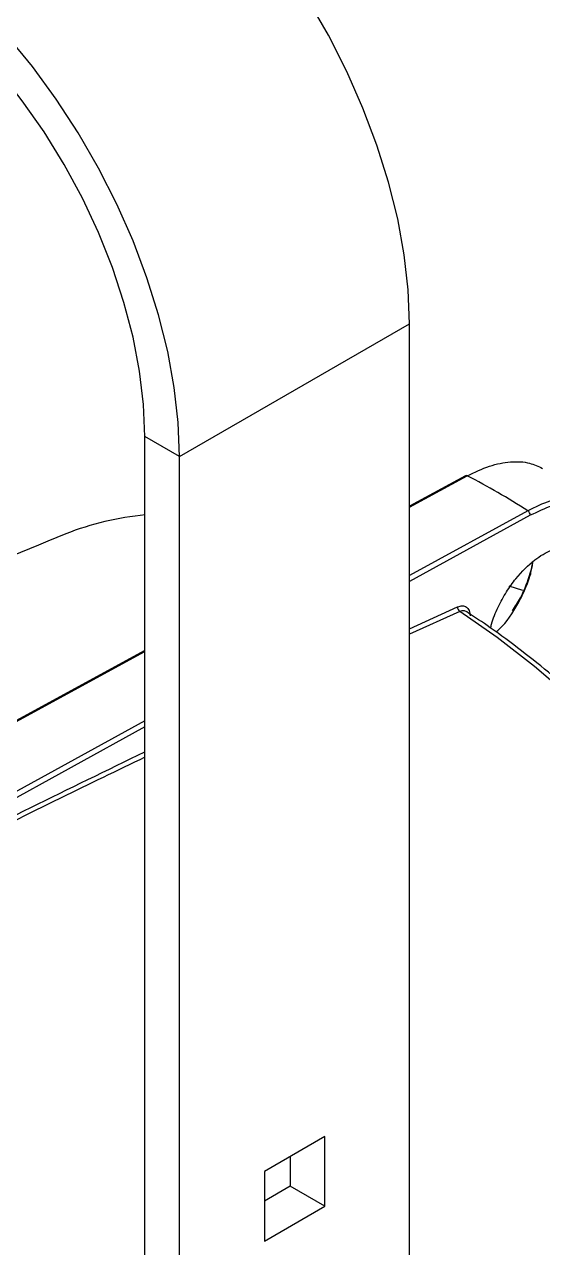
# Model space of a CAD drawing. Extents: x 16.7 to 113.1, y 4.5 to 84.5.
# Drawn here: x 83.977 to 85.968, y 68.788 to 73.489 of the extents above; entities that cross this region are included whole.
import ezdxf

# ---------------------------------------------------------------- set-up
doc = ezdxf.new("R2010")
doc.units = 0
doc.header["$MEASUREMENT"] = 0
doc.layers.add('OBJECT', color=7, linetype='CONTINUOUS')

msp = doc.modelspace()

# ---------------------------------------------------------------- linework, layer by layer
at = {"layer": 'OBJECT'}
for p, q in [((84.5727, 71.8285), (85.4566, 72.3387)), ((85.4566, 67.4403), (85.4566, 72.3387)), ((84.5727, 71.8285), (84.4398, 71.9052)), ((84.4398, 64.8699), (84.4398, 71.9052)), ((84.5727, 64.7666), (84.5727, 71.8285)), ((85.6718, 71.7544), (85.4566, 71.6372)), ((85.4566, 71.6329), (85.6788, 71.754)), ((85.911, 71.6199), (85.4566, 71.3704)), ((85.9208, 71.6021), (85.4566, 71.3471)), ((85.8916, 71.3127), (85.8401, 71.3297)), ((85.4566, 71.1657), (85.6412, 71.2504)), ((85.6499, 71.2322), (85.4566, 71.1452)), ((84.4398, 71.083), (82.6662, 70.1163)), ((82.6732, 70.1158), (84.4398, 71.0787)), ((84.4398, 70.812), (82.9165, 69.9754)), ((84.4398, 70.7887), (82.9263, 69.9575)), ((85.1307, 69.2143), (84.8987, 69.0804)), ((85.1307, 68.9464), (85.1307, 69.2143)), ((84.9977, 69.1375), (84.9977, 69.0232)), ((84.8987, 69.0804), (84.8987, 68.8125)), ((84.9977, 69.0232), (84.8987, 68.966)), ((85.1307, 68.9464), (84.9977, 69.0232)), ((84.8987, 68.8125), (85.1307, 68.9464))]:
    msp.add_line(p, q, dxfattribs=at)
at = {"layer": 'OBJECT', "flags": 128}
for points in [[(85.4566, 72.3387), (85.4515, 72.4688), (85.4363, 72.6037), (85.4111, 72.7422), (85.376, 72.8832), (85.3315, 73.0253), (85.2778, 73.1675), (85.2155, 73.3085), (85.1451, 73.4471), (85.0672, 73.5821), (84.9823, 73.7124), (84.8914, 73.8369), (84.7951, 73.9545), (84.6942, 74.0641), (84.5897, 74.1649), (84.4824, 74.256), (84.3732, 74.3366), (84.263, 74.4061)], [(84.5727, 71.8285), (84.5677, 71.9586), (84.5524, 72.0935), (84.5272, 72.232), (84.4921, 72.3729), (84.4476, 72.5151), (84.394, 72.6573), (84.3317, 72.7983), (84.2612, 72.9369), (84.1833, 73.0719), (84.0985, 73.2022), (84.0075, 73.3266), (83.9112, 73.4442), (83.8103, 73.5538), (83.7058, 73.6546), (83.5985, 73.7458), (83.4893, 73.8264), (83.3791, 73.8958)], [(84.4398, 71.9052), (84.4347, 72.0282), (84.4194, 72.1559), (84.3941, 72.2871), (84.3591, 72.4205), (84.3146, 72.5549), (84.2611, 72.6889), (84.1991, 72.8212), (84.1291, 72.9506), (84.052, 73.0759), (83.9684, 73.1957), (83.8791, 73.3091), (83.785, 73.4148), (83.687, 73.5118), (83.5861, 73.5993), (83.4831, 73.6764), (83.3791, 73.7423)], [(87.5094, 68.5406), (87.4557, 68.727), (87.3929, 68.9141), (87.3214, 69.1009), (87.2415, 69.2866), (87.1536, 69.4704), (87.058, 69.6513), (86.9552, 69.8286), (86.8456, 70.0014), (86.7299, 70.1689), (86.6085, 70.3304), (86.482, 70.485), (86.351, 70.6321), (86.216, 70.771), (86.0778, 70.901), (85.937, 71.0216), (85.7941, 71.1322), (85.6499, 71.2322)]]:
    msp.add_lwpolyline(points, dxfattribs=at)
at = {"layer": 'OBJECT'}
for centre, radius, start, end in [((85.6749, 71.7479), 0.00729, 57.7175, 115.3086), ((84.2606, 69.0293), 3.0716, 57.5008, 62.5045), ((84.5387, 70.5113), 1.0964, 95.1094, 111.5935), ((85.8981, 71.6012), 0.0228, 2.1924, 55.3919), ((85.6625, 71.2494), 0.0213, 177.2104, 233.8019)]:
    msp.add_arc(centre, radius, start, end, dxfattribs=at)
for points, knots in [([(85.6788, 71.754), (85.7074, 71.7678), (85.7645, 71.7953), (85.8454, 71.8101), (85.915, 71.8077), (85.9516, 71.7901), (85.9677, 71.7825)], [0, 0, 0, 0, 0.265424, 0.530172, 0.7943, 1, 1, 1, 1]), ([(86.2187, 71.64), (86.1973, 71.6505), (86.1547, 71.6714), (86.0784, 71.6757), (85.9965, 71.6612), (85.9395, 71.6337), (85.911, 71.6199)], [0, 0, 0, 0, 0.249137, 0.498822, 0.749093, 1, 1, 1, 1]), ([(86.3511, 71.3392), (86.3488, 71.371), (86.3443, 71.4344), (86.3174, 71.5141), (86.2771, 71.5786), (86.2231, 71.6249), (86.1581, 71.6514), (86.0841, 71.6567), (86.004, 71.6422), (85.9485, 71.6155), (85.9208, 71.6021)], [0, 0, 0, 0, 0.125666, 0.250539, 0.37567, 0.500227, 0.625486, 0.75002, 0.875177, 1, 1, 1, 1]), ([(84.1358, 71.5305), (83.9496, 71.455), (83.5618, 71.2979), (82.9769, 71.0447), (82.3807, 70.7735), (81.8838, 70.538), (81.5876, 70.3887), (81.4869, 70.338)], [0, 0, 0, 0, 0.207955, 0.433014, 0.658319, 0.883829, 1, 1, 1, 1]), ([(85.7683, 71.1691), (85.7694, 71.1741), (85.7753, 71.2006), (85.7958, 71.2485), (85.8274, 71.3076), (85.8738, 71.3723), (85.9328, 71.4307), (86.0017, 71.4721), (86.068, 71.4888), (86.1139, 71.4846), (86.1336, 71.4699), (86.1358, 71.4682)], [0, 0, 0, 0, 0.025775, 0.137946, 0.244843, 0.344697, 0.519202, 0.661237, 0.803272, 0.977779, 1, 1, 1, 1]), ([(85.7891, 71.1539), (85.7937, 71.1577), (85.8262, 71.185), (85.8642, 71.2439), (85.8956, 71.3048), (85.9083, 71.3362), (85.9142, 71.353), (85.917, 71.3617), (85.9184, 71.3661), (85.9191, 71.3683), (85.9194, 71.3694), (85.9196, 71.37), (85.9197, 71.3702), (85.9197, 71.3704), (85.9197, 71.3705), (85.9198, 71.3705), (85.9198, 71.3705), (85.9198, 71.3705), (85.9198, 71.3705), (85.9198, 71.3705), (85.9198, 71.3705), (85.9198, 71.3705), (85.9232, 71.374), (85.922, 71.3855), (85.9295, 71.4036), (85.9303, 71.4173), (85.9308, 71.4246)], [0, 0, 0, 0, 0.061774, 0.434324, 0.608863, 0.705435, 0.756041, 0.781923, 0.795008, 0.801587, 0.804885, 0.806537, 0.807363, 0.807776, 0.807983, 0.808087, 0.808139, 0.808164, 0.808177, 0.808183, 0.808187, 0.808188, 0.808191, 0.84849, 0.919928, 1, 1, 1, 1]), ([(85.8528, 71.2347), (85.8633, 71.2515), (85.8857, 71.2877), (85.911, 71.3477), (85.9267, 71.3951), (85.9294, 71.4196), (85.9299, 71.424)], [0, 0, 0, 0, 0.275781, 0.593953, 0.928225, 1, 1, 1, 1]), ([(85.6412, 71.2504), (85.6476, 71.2524), (85.6603, 71.2563), (85.6759, 71.2506), (85.6868, 71.2371), (85.6885, 71.2228), (85.6894, 71.2157)], [0, 0, 0, 0, 0.250228, 0.500086, 0.750006, 1, 1, 1, 1]), ([(85.6767, 71.2313), (85.6728, 71.2332), (85.665, 71.2371), (85.655, 71.2338), (85.6499, 71.2322)], [0, 0, 0, 0, 0.500024, 1, 1, 1, 1]), ([(87.0297, 69.7417), (86.9956, 69.7994), (86.9479, 69.8801), (86.8732, 69.9961), (86.8082, 70.0931), (86.7278, 70.2062), (86.6407, 70.3217), (86.5467, 70.4388), (86.4469, 70.5553), (86.3422, 70.6695), (86.2332, 70.7804), (86.1206, 70.8867), (86.0049, 70.9879), (85.8868, 71.0829), (85.7771, 71.1646), (85.7066, 71.211), (85.6765, 71.2309)], [0, 0, 0, 0, 0.093701, 0.131201, 0.193452, 0.257919, 0.32692, 0.398768, 0.472782, 0.548419, 0.625296, 0.70313, 0.781713, 0.860888, 0.940536, 1, 1, 1, 1]), ([(84.4398, 70.6723), (84.3324, 70.6207), (84.0435, 70.4817), (83.5826, 70.2493), (83.0563, 69.9762), (82.5377, 69.6974), (82.061, 69.4341), (81.7572, 69.2595), (81.6275, 69.185)], [0, 0, 0, 0, 0.114723, 0.308603, 0.491735, 0.676074, 0.861621, 1, 1, 1, 1]), ([(81.6343, 69.2108), (81.9303, 69.3794), (82.5734, 69.7455), (83.5092, 70.24), (84.1478, 70.5512), (84.4398, 70.6935)], [0, 0, 0, 0, 0.316509, 0.687456, 1, 1, 1, 1])]:
    msp.add_open_spline(points, degree=3, knots=knots, dxfattribs=at)

doc.saveas('drawing.dxf')
